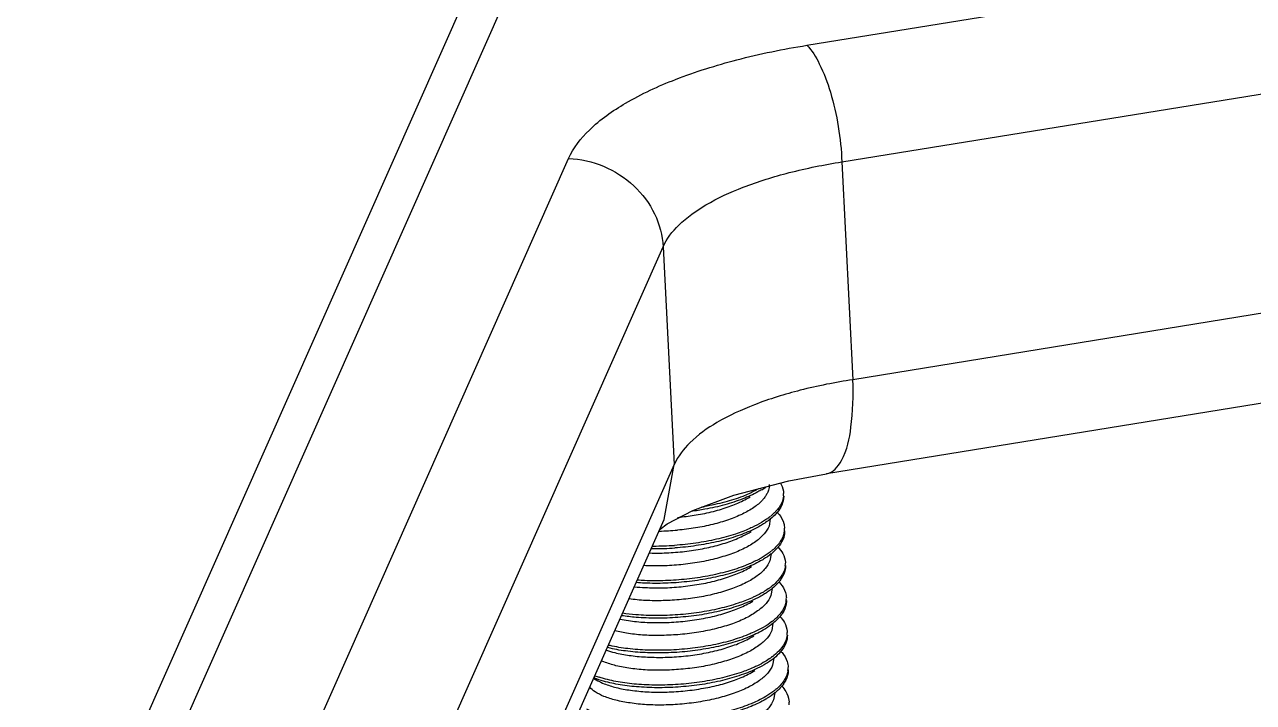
# Model space of a CAD drawing. Header units: millimetres. Extents: x 1366 to 1807, y -424 to -118.
# Drawn here: x 1558.12 to 1571.23, y -387.23 to -379.99 of the extents above; entities that cross this region are included whole.
import ezdxf

# ---------------------------------------------------------------- set-up
doc = ezdxf.new("R2010")
doc.units = ezdxf.units.MM

# ---------------------------------------------------------------- blocks, each defined once
blk = doc.blocks.new('*u50')
at = {"color": 7, "linetype": 'Continuous'}
for p, q in [((17.976, 44.429), (5.77, 16.928)), ((13.438, 26.461), (23.832, 28.146)), ((10.151, 27.771), (5.091, 16.369)), ((13.812, 25.217), (24.206, 26.902)), ((7.171, 16.862), (10.896, 25.253)), ((13.812, 25.217), (13.931, 22.893)), ((24.289, 24.573), (13.931, 22.893)), ((8.181, 15.919), (11.905, 24.31)), ((11.905, 24.31), (12.024, 21.987)), ((24.005, 23.568), (13.647, 21.888)), ((12.024, 21.987), (8.295, 13.586)), ((11.917, 21.401), (12.024, 21.987)), ((8.186, 12.995), (11.917, 21.401)), ((13.048, 21.407), (13.035, 21.331)), ((11.872, 21.299), (11.947, 21.354)), ((13.058, 21.036), (13.044, 20.96)), ((13.067, 20.665), (13.054, 20.589)), ((13.077, 20.294), (13.064, 20.218)), ((13.087, 19.923), (13.074, 19.847)), ((11.164, 19.704), (11.208, 19.68)), ((13.097, 19.552), (13.083, 19.476)), ((13.002, 19.513), (13, 19.512))]:
    blk.add_line(p, q, dxfattribs=at)
blk.add_lwpolyline([(11.947, 21.354), (12.222, 21.498), (12.658, 21.66), (13.248, 21.814), (13.647, 21.888)], dxfattribs=at)
for centre, radius, start, end in [((12.85, 21.773), 0.189, 355.3723, 0.8653), ((12.515, 22.441), 0.847, 301.4892, 305.0245), ((12.988, 21.674), 0.203, 353.8108, 1.4574), ((11.818, 24.112), 2.699, 275.1427, 275.764), ((12.63, 21.952), 0.666, 307.3461, 308.9943), ((12.745, 21.823), 0.494, 314.9831, 316.9829), ((12.775, 21.768), 0.454, 316.9602, 319.7964), ((12.823, 21.201), 0.407, 42.475, 42.9744), ((11.823, 23.945), 2.668, 270.8385, 275.081), ((12.986, 21.302), 0.215, 349.2922, 1.5939), ((11.818, 24.091), 2.973, 269.5006, 269.6779), ((11.817, 24.172), 3.054, 269.6945, 273.9553), ((11.818, 24.049), 2.959, 269.2517, 269.6784), ((11.818, 24.144), 3.054, 269.6945, 273.9553), ((12.435, 21.889), 1.036, 299.4399, 300.619), ((12.628, 21.596), 0.685, 307.6097, 308.8671), ((12.647, 21.545), 0.656, 308.8703, 310.2455), ((13.004, 20.932), 0.206, 353.7762, 1.311), ((12.65, 21.211), 0.667, 307.3121, 308.9752), ((12.666, 21.163), 0.641, 308.8327, 308.9872), ((13.008, 20.559), 0.212, 350.8094, 1.6955), ((12.459, 21.139), 1.028, 299.9859, 300.6176), ((12.651, 20.849), 0.679, 307.5922, 308.9196), ((13.02, 20.19), 0.21, 353.7932, 1.2205), ((12.666, 20.472), 0.671, 307.2818, 308.9405), ((12.684, 20.423), 0.644, 308.8156, 308.9533), ((13.03, 19.817), 0.209, 352.329, 1.7729), ((11.538, 20.7), 1.031, 249.5209, 252.1606), ((12.674, 20.103), 0.674, 307.5683, 308.9621), ((13.036, 19.448), 0.214, 353.8403, 1.1731)]:
    blk.add_arc(centre, radius, start, end, dxfattribs=at)
for points, start_tangent, end_tangent in [([(10.896, 25.253), (11.118, 25.557), (11.505, 25.844), (12.038, 26.097), (12.693, 26.306), (13.438, 26.461)], (0.406038, 0.913856), (0.987118, 0.159995)), ([(13.438, 26.461), (13.572, 26.264), (13.69, 25.96), (13.774, 25.593), (13.812, 25.217)], (0.715914, -0.698188), (0.03575, -0.999361)), ([(10.896, 25.253), (11.269, 25.17), (11.591, 24.962), (11.814, 24.661), (11.905, 24.31)], (0.999207, -0.039806), (0.05393, -0.998545)), ([(11.905, 24.31), (12.073, 24.542), (12.362, 24.757), (12.76, 24.947), (13.251, 25.102), (13.812, 25.217)], (0.401106, 0.916031), (0.987894, 0.155131)), ([(13.931, 22.893), (13.369, 22.78), (12.879, 22.625), (12.48, 22.436), (12.191, 22.22), (12.024, 21.987)], (-0.988276, -0.152679), (-0.398761, -0.917055)), ([(13.647, 21.888), (13.808, 22.031), (13.909, 22.385), (13.931, 22.893)], (0.987329, 0.158689), (-0.03575, 0.999361)), ([(13.157, 21.791), (13.166, 21.775), (13.191, 21.679)], (0.508445, -0.861094), (0.026512, -0.999648)), ([(12.089, 21.427), (12.256, 21.449), (12.442, 21.488), (12.61, 21.539), (12.759, 21.602), (12.833, 21.643)], (0.994943, 0.100441), (0.851583, 0.524219)), ([(12.957, 21.719), (12.917, 21.696), (12.755, 21.621), (12.563, 21.558), (12.351, 21.51), (12.205, 21.487)], (-0.852264, -0.523112), (-0.991576, -0.129523)), ([(12.818, 21.675), (12.754, 21.648), (12.563, 21.586), (12.35, 21.538), (12.315, 21.531)], (-0.914444, -0.404712), (-0.98583, -0.16775)), ([(12.927, 21.729), (12.917, 21.724), (12.818, 21.675)], (-0.870093, -0.492887), (-0.914444, -0.404712)), ([(13.025, 21.702), (13.01, 21.67), (12.99, 21.638), (12.964, 21.607)], (-0.354722, -0.934972), (-0.675, -0.737818)), ([(13.038, 21.758), (13.025, 21.702)], (-0.080227, -0.996777), (-0.354722, -0.934972)), ([(13.19, 21.652), (13.171, 21.581), (13.106, 21.486)], (-0.10675, -0.994286), (-0.682092, -0.731266)), ([(13.192, 21.651), (13.171, 21.554), (13.121, 21.475)], (0.026512, -0.999648), (-0.645063, -0.764129)), ([(12.964, 21.607), (12.874, 21.53), (12.751, 21.459), (12.603, 21.398), (12.434, 21.348), (12.251, 21.311), (12.059, 21.287)], (-0.675, -0.737818), (-0.996098, -0.088251)), ([(13.035, 21.423), (12.999, 21.397), (12.955, 21.369)], (-0.794865, -0.606786), (-0.858719, -0.512446)), ([(13.05, 21.407), (12.999, 21.369), (12.967, 21.348)], (-0.777083, -0.629398), (-0.851716, -0.524003)), ([(13.094, 21.474), (13.05, 21.434)], (-0.707195, -0.707019), (-0.777083, -0.629398)), ([(13.106, 21.459), (13.05, 21.407)], (-0.682092, -0.731266), (-0.777083, -0.629398)), ([(13.124, 21.477), (13.144, 21.453), (13.193, 21.359), (13.2, 21.308)], (0.675261, -0.737579), (0.027042, -0.999634)), ([(13.035, 21.331), (12.984, 21.248), (12.895, 21.167), (12.774, 21.094), (12.628, 21.032), (12.458, 20.981), (12.268, 20.941), (12.071, 20.916), (11.876, 20.906), (11.699, 20.909)], (-0.354722, -0.934972), (-0.998492, 0.054899)), ([(11.759, 21.044), (11.869, 21.043), (12.062, 21.053), (12.255, 21.077), (12.438, 21.114), (12.608, 21.164), (12.757, 21.225), (12.843, 21.272)], (0.999601, -0.028254), (0.851485, 0.524379)), ([(12.83, 21.305), (12.677, 21.246), (12.475, 21.19), (12.255, 21.149), (12.028, 21.125)], (-0.913707, -0.406373), (-0.997638, -0.068695)), ([(12.967, 21.348), (12.854, 21.288), (12.677, 21.218), (12.475, 21.162), (12.256, 21.122), (12.029, 21.097)], (-0.851716, -0.524003), (-0.997638, -0.068695)), ([(12.955, 21.369), (12.854, 21.316), (12.83, 21.305)], (-0.858719, -0.512446), (-0.913707, -0.406373)), ([(13.197, 21.262), (13.155, 21.165), (13.07, 21.072), (13.058, 21.062)], (-0.186889, -0.982381), (-0.778555, -0.627577)), ([(13.201, 21.28), (13.198, 21.234), (13.156, 21.137), (13.071, 21.044)], (0.027042, -0.999634), (-0.763228, -0.646129)), ([(12.945, 20.986), (12.837, 20.933)], (-0.870797, -0.491643), (-0.914571, -0.404425)), ([(13.046, 21.053), (12.963, 20.997)], (-0.792139, -0.610341), (-0.860495, -0.509459)), ([(13.059, 21.034), (12.977, 20.977)], (-0.778516, -0.627625), (-0.852311, -0.523035)), ([(13.13, 21.109), (13.182, 21.038), (13.21, 20.942), (13.21, 20.937)], (0.686225, -0.727389), (0.02392, -0.999714)), ([(13.044, 20.96), (12.994, 20.877), (12.909, 20.799), (12.79, 20.727), (12.644, 20.664), (12.476, 20.612), (12.291, 20.572), (12.1, 20.547), (11.906, 20.535), (11.717, 20.537), (11.541, 20.554)], (-0.354722, -0.934972), (-0.990888, 0.134686)), ([(11.599, 20.683), (11.714, 20.675), (11.903, 20.672), (12.096, 20.684), (12.289, 20.71), (12.475, 20.75), (12.643, 20.802), (12.787, 20.864), (12.853, 20.901)], (0.99466, -0.103207), (0.851634, 0.524138)), ([(12.977, 20.977), (12.945, 20.959), (12.785, 20.883), (12.595, 20.819), (12.384, 20.77), (12.159, 20.737), (11.931, 20.721), (11.707, 20.722), (11.619, 20.727)], (-0.852311, -0.523035), (-0.9972, 0.074778)), ([(12.837, 20.933), (12.784, 20.91), (12.594, 20.847), (12.383, 20.798), (12.159, 20.765), (11.93, 20.749), (11.707, 20.749), (11.631, 20.754)], (-0.914571, -0.404425), (-0.997555, 0.069892)), ([(13.209, 20.91), (13.193, 20.845), (13.13, 20.75), (13.069, 20.692)], (-0.107406, -0.994215), (-0.777285, -0.629148)), ([(13.211, 20.909), (13.193, 20.817), (13.131, 20.722), (13.07, 20.664)], (0.02392, -0.999714), (-0.777285, -0.629148)), ([(13.141, 20.737), (13.159, 20.716), (13.211, 20.622), (13.22, 20.566)], (0.680387, -0.732853), (0.028664, -0.999589)), ([(12.987, 20.606), (12.883, 20.55), (12.708, 20.48), (12.507, 20.423), (12.289, 20.381), (12.062, 20.356), (11.834, 20.348), (11.616, 20.357), (11.462, 20.374)], (-0.851776, -0.523906), (-0.989315, 0.145796)), ([(12.975, 20.627), (12.883, 20.578), (12.849, 20.563)], (-0.858929, -0.512094), (-0.913722, -0.40634)), ([(13.054, 20.68), (13.026, 20.66), (12.975, 20.627)], (-0.795218, -0.606324), (-0.858929, -0.512094)), ([(13.068, 20.663), (13.026, 20.632), (12.987, 20.606)], (-0.778979, -0.62705), (-0.851776, -0.523906)), ([(13.054, 20.589), (13.003, 20.505), (12.914, 20.425), (12.792, 20.351), (12.644, 20.289), (12.474, 20.238), (12.285, 20.199), (12.088, 20.174), (11.893, 20.164), (11.708, 20.167), (11.534, 20.185), (11.39, 20.213)], (-0.354722, -0.934972), (-0.971301, 0.237853)), ([(11.445, 20.337), (11.534, 20.322), (11.711, 20.304), (11.898, 20.301), (12.092, 20.312), (12.289, 20.337), (12.478, 20.377), (12.647, 20.429), (12.792, 20.491), (12.862, 20.53)], (0.980702, -0.19551), (0.851603, 0.524187)), ([(12.849, 20.563), (12.707, 20.508), (12.507, 20.451), (12.288, 20.409), (12.061, 20.384), (11.834, 20.376), (11.615, 20.384), (11.473, 20.4)], (-0.913722, -0.40634), (-0.990155, 0.139975)), ([(13.221, 20.538), (13.218, 20.498), (13.179, 20.401), (13.096, 20.308), (13.078, 20.293)], (0.028664, -0.999589), (-0.778236, -0.627972)), ([(13.217, 20.526), (13.178, 20.429), (13.096, 20.336), (13.078, 20.321)], (-0.160835, -0.986981), (-0.777971, -0.6283)), ([(13.15, 20.367), (13.199, 20.302), (13.229, 20.206), (13.23, 20.195)], (0.686601, -0.727034), (0.022248, -0.999752)), ([(13.064, 20.218), (13.014, 20.135), (12.928, 20.057), (12.81, 19.985), (12.664, 19.922), (12.496, 19.87), (12.311, 19.83), (12.119, 19.805), (11.926, 19.793), (11.737, 19.795), (11.559, 19.812), (11.402, 19.841), (11.273, 19.881), (11.247, 19.891)], (-0.354722, -0.934972), (-0.916384, 0.4003)), ([(12.996, 20.235), (12.973, 20.221), (12.814, 20.145), (12.626, 20.08), (12.416, 20.031), (12.192, 19.996), (11.964, 19.979), (11.74, 19.979), (11.529, 19.995), (11.34, 20.027), (11.311, 20.034)], (-0.852328, -0.523007), (-0.972274, 0.233845)), ([(12.973, 20.249), (12.857, 20.191)], (-0.866126, -0.499826), (-0.91469, -0.404156)), ([(13.065, 20.311), (12.982, 20.255)], (-0.792317, -0.61011), (-0.860562, -0.509346)), ([(13.078, 20.293), (12.996, 20.235)], (-0.778236, -0.627972), (-0.852328, -0.523007)), ([(11.299, 20.007), (11.388, 19.981), (11.543, 19.951), (11.716, 19.934), (11.903, 19.93), (12.097, 19.94), (12.294, 19.965), (12.481, 20.004), (12.649, 20.055), (12.797, 20.117), (12.872, 20.159)], (0.944234, -0.329276), (0.851581, 0.524223)), ([(12.857, 20.191), (12.814, 20.173), (12.625, 20.108), (12.415, 20.058), (12.192, 20.024), (11.963, 20.007), (11.739, 20.007), (11.528, 20.023), (11.339, 20.055), (11.322, 20.059)], (-0.91469, -0.404156), (-0.974051, 0.226329)), ([(13.229, 20.167), (13.214, 20.109), (13.155, 20.013), (13.088, 19.95)], (-0.107219, -0.994235), (-0.777658, -0.628688)), ([(13.231, 20.167), (13.215, 20.081), (13.155, 19.985), (13.089, 19.922)], (0.022248, -0.999752), (-0.777658, -0.628688)), ([(13.073, 19.938), (13.052, 19.923), (12.994, 19.885)], (-0.795531, -0.605913), (-0.85913, -0.511757)), ([(13.161, 19.994), (13.174, 19.98), (13.228, 19.886), (13.239, 19.824)], (0.679097, -0.734048), (0.03003, -0.999549)), ([(13.074, 19.847), (13.023, 19.763), (12.933, 19.683), (12.811, 19.609), (12.663, 19.547), (12.493, 19.496), (12.305, 19.457), (12.108, 19.432), (11.913, 19.421), (11.727, 19.425), (11.554, 19.443), (11.4, 19.473), (11.273, 19.514), (11.178, 19.563), (11.122, 19.612)], (-0.354722, -0.934972), (-0.625982, 0.779837)), ([(13.006, 19.864), (12.912, 19.813), (12.739, 19.742), (12.539, 19.684), (12.322, 19.641), (12.095, 19.615), (11.867, 19.606), (11.648, 19.614), (11.446, 19.637), (11.27, 19.676), (11.167, 19.71)], (-0.851814, -0.523845), (-0.931963, 0.362553)), ([(12.868, 19.821), (12.738, 19.77), (12.538, 19.712), (12.321, 19.669), (12.094, 19.643), (11.866, 19.634), (11.647, 19.641), (11.446, 19.665), (11.269, 19.704), (11.222, 19.718)], (-0.913783, -0.406202), (-0.951717, 0.306978)), ([(12.994, 19.885), (12.912, 19.841), (12.868, 19.821)], (-0.85913, -0.511757), (-0.913783, -0.406202)), ([(13.088, 19.921), (13.053, 19.895), (13.006, 19.864)], (-0.779166, -0.626818), (-0.851814, -0.523845)), ([(11.208, 19.68), (11.275, 19.649), (11.403, 19.608), (11.558, 19.579), (11.733, 19.562), (11.922, 19.559), (12.117, 19.57), (12.311, 19.596), (12.496, 19.634), (12.665, 19.686), (12.812, 19.749), (12.882, 19.788)], (0.877622, -0.479353), (0.851611, 0.524174)), ([(13.24, 19.796), (13.238, 19.761), (13.202, 19.665), (13.122, 19.571), (13.098, 19.551)], (0.03003, -0.999549), (-0.77773, -0.628598)), ([(13.238, 19.789), (13.201, 19.692), (13.121, 19.599), (13.098, 19.579)], (-0.1345, -0.990914), (-0.777497, -0.628887)), ([(13.085, 19.569), (13.002, 19.513)], (-0.792563, -0.609789), (-0.860557, -0.509354)), ([(13.098, 19.551), (13.016, 19.493)], (-0.77773, -0.628598), (-0.852303, -0.523048)), ([(13.169, 19.625), (13.215, 19.565), (13.248, 19.47), (13.249, 19.453)], (0.686629, -0.727008), (0.021299, -0.999773)), ([(13.016, 19.493), (13.001, 19.484), (12.844, 19.407), (12.657, 19.342), (12.448, 19.291), (12.225, 19.256), (11.997, 19.238), (11.772, 19.236), (11.56, 19.252), (11.37, 19.283), (11.208, 19.327), (11.09, 19.378)], (-0.852303, -0.523048), (-0.878631, 0.477501)), ([(13.083, 19.476), (13.033, 19.393), (12.948, 19.315), (12.83, 19.243), (12.686, 19.18), (12.518, 19.128), (12.332, 19.089), (12.14, 19.063), (11.947, 19.051), (11.758, 19.053), (11.579, 19.07), (11.421, 19.099), (11.292, 19.139), (11.193, 19.188), (11.129, 19.245), (11.103, 19.307), (11.102, 19.314)], (-0.354722, -0.934972), (-0.017692, 0.999843)), ([(12.876, 19.449), (12.843, 19.435), (12.657, 19.37), (12.448, 19.319), (12.224, 19.284), (11.996, 19.266), (11.771, 19.264), (11.56, 19.28), (11.369, 19.31), (11.229, 19.348)], (-0.914794, -0.403921), (-0.950545, 0.310586)), ([(13, 19.512), (12.876, 19.449)], (-0.861284, -0.508124), (-0.914794, -0.403921))]:
    blk.add_spline(points, degree=3, dxfattribs=dict(at, start_tangent=start_tangent, end_tangent=end_tangent))

msp = doc.modelspace()

# ---------------------------------------------------------------- block references
msp.add_blockref('*u50', (1553.026, -406.676))

doc.saveas('drawing.dxf')
